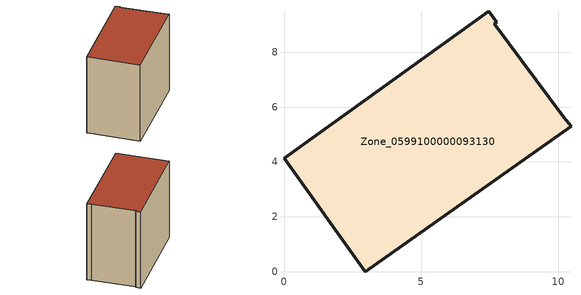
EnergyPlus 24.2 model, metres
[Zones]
Zone_0599100000093130
 floor ground (C_G): 7.47,9.49 7.76,9.09 7.67,9.03 10.2,5.62 10.46,5.31 2.96,0 0,4.14 z0
 wall outside (C_F): 7.76,9.09 7.47,9.49 0,4.14 2.96,0 10.46,5.31 10.2,5.62 7.67,9.03 7.76,9.09 z0:8.08
 roof outside (C_R): 10.2,5.62 7.67,9.03 7.76,9.09 7.47,9.49 0,4.14 2.96,0 10.46,5.31 z8.08
[BUILDING]
Pand.0599100000093130: North Axis=0; Terrain=City; Loads Convergence Tolerance Value=0.04; Temperature Convergence Tolerance Value=0.4; Solar Distribution=FullExterior; Maximum Number of Warmup Days=25; Minimum Number of Warmup Days=1
[Site:Location]
Rotterdam.The.Hague.AP_ZH_NLD Design_Conditions: Latitude=51.96; Longitude=4.45; Time Zone=1; Elevation=-4.5
[SITE:GROUNDTEMPERATURE:BUILDINGSURFACE]
18, 18, 18, 18, 18, 18, 18, 18, 18, 18, 18, 18
[MATERIAL] Thermal Absorptance=0.9; Solar Absorptance=0.7; Visible Absorptance=0.7
Name | Roughness | Thickness | Conductivity | Density | Specific Heat
G.TI.1975-1991 | MediumSmooth | 0.15 | 0.288461 | 540 | 1210
F.TI.1975-1991 | Rough | 0.3 | 0.230769 | 1920 | 840
R.TI.1975-1991 | MediumRough | 0.2 | 0.153846 | 1500 | 1000
[CONSTRUCTION]
C_G: G.TI.1975-1991
C_F: F.TI.1975-1991
C_R: R.TI.1975-1991
[ZONE]
Zone_0599100000093130: Type=1; Multiplier=1; Ceiling Height=Autocalculate; Volume=Autocalculate; Floor Area=autocalculate; Part of Total Floor Area=Yes
[ZONEINFILTRATION:DESIGNFLOWRATE]
Infil_Zone_0599100000093130: Zone or ZoneList or Space or SpaceList=Zone_0599100000093130; Schedule=AlwaysOn; Design Flow Rate Calculation Method=Flow/Area; Flow Rate per Floor Area=0.003; Constant Term Coefficient=1; Temperature Term Coefficient=0; Velocity Term Coefficient=0; Velocity Squared Term Coefficient=0
[HVACTEMPLATE:ZONE:IDEALLOADSAIRSYSTEM]
Zone_0599100000093130: Maximum Heating Supply Air Temperature=50; Minimum Cooling Supply Air Temperature=13; Maximum Heating Supply Air Humidity Ratio=0.0156; Minimum Cooling Supply Air Humidity Ratio=0.0077; Heating Limit=NoLimit; Cooling Limit=NoLimit; Dehumidification Control Type=ConstantSensibleHeatRatio; Cooling Sensible Heat Ratio=0.7; Dehumidification Setpoint=60; Humidification Control Type=None; Humidification Setpoint=30; Outdoor Air Method=None; Outdoor Air Flow Rate per Person=0.00944; Outdoor Air Flow Rate per Zone Floor Area=0; Outdoor Air Flow Rate per Zone=0; Demand Controlled Ventilation Type=None; Outdoor Air Economizer Type=NoEconomizer; Heat Recovery Type=None; Sensible Heat Recovery Effectiveness=0.7; Latent Heat Recovery Effectiveness=0.65
[ZONECONTROL:THERMOSTAT]
ThermostatControl_Zone_0599100000093130: Zone or ZoneList=Zone_0599100000093130; Control Type Schedule=DualSetpointControlType; Control 1=Thermostat_Zone_0599100000093130; Temperature Difference Between Cutout And Setpoint=0
[THERMOSTATSETPOINT:DUALSETPOINT]
Thermostat_Zone_0599100000093130: Heating Setpoint Temperature Schedule=HeatingSetpoint_Zone_0599100000093130; Cooling Setpoint Temperature Schedule=CoolingSetpoint_Zone_0599100000093130
[SCHEDULE:COMPACT]
HeatingSetpoint_Zone_0599100000093130: Through: 12/31, For: AllDays, Until: 24:00, 21
CoolingSetpoint_Zone_0599100000093130: Through: 12/31, For: AllDays, Until: 24:00, 24
DualSetpointControlType: Through: 12/31, For: AllDays, Until: 24:00, 4
AlwaysOn: Through: 12/31, For: AllDays, Until: 24:00, 1
